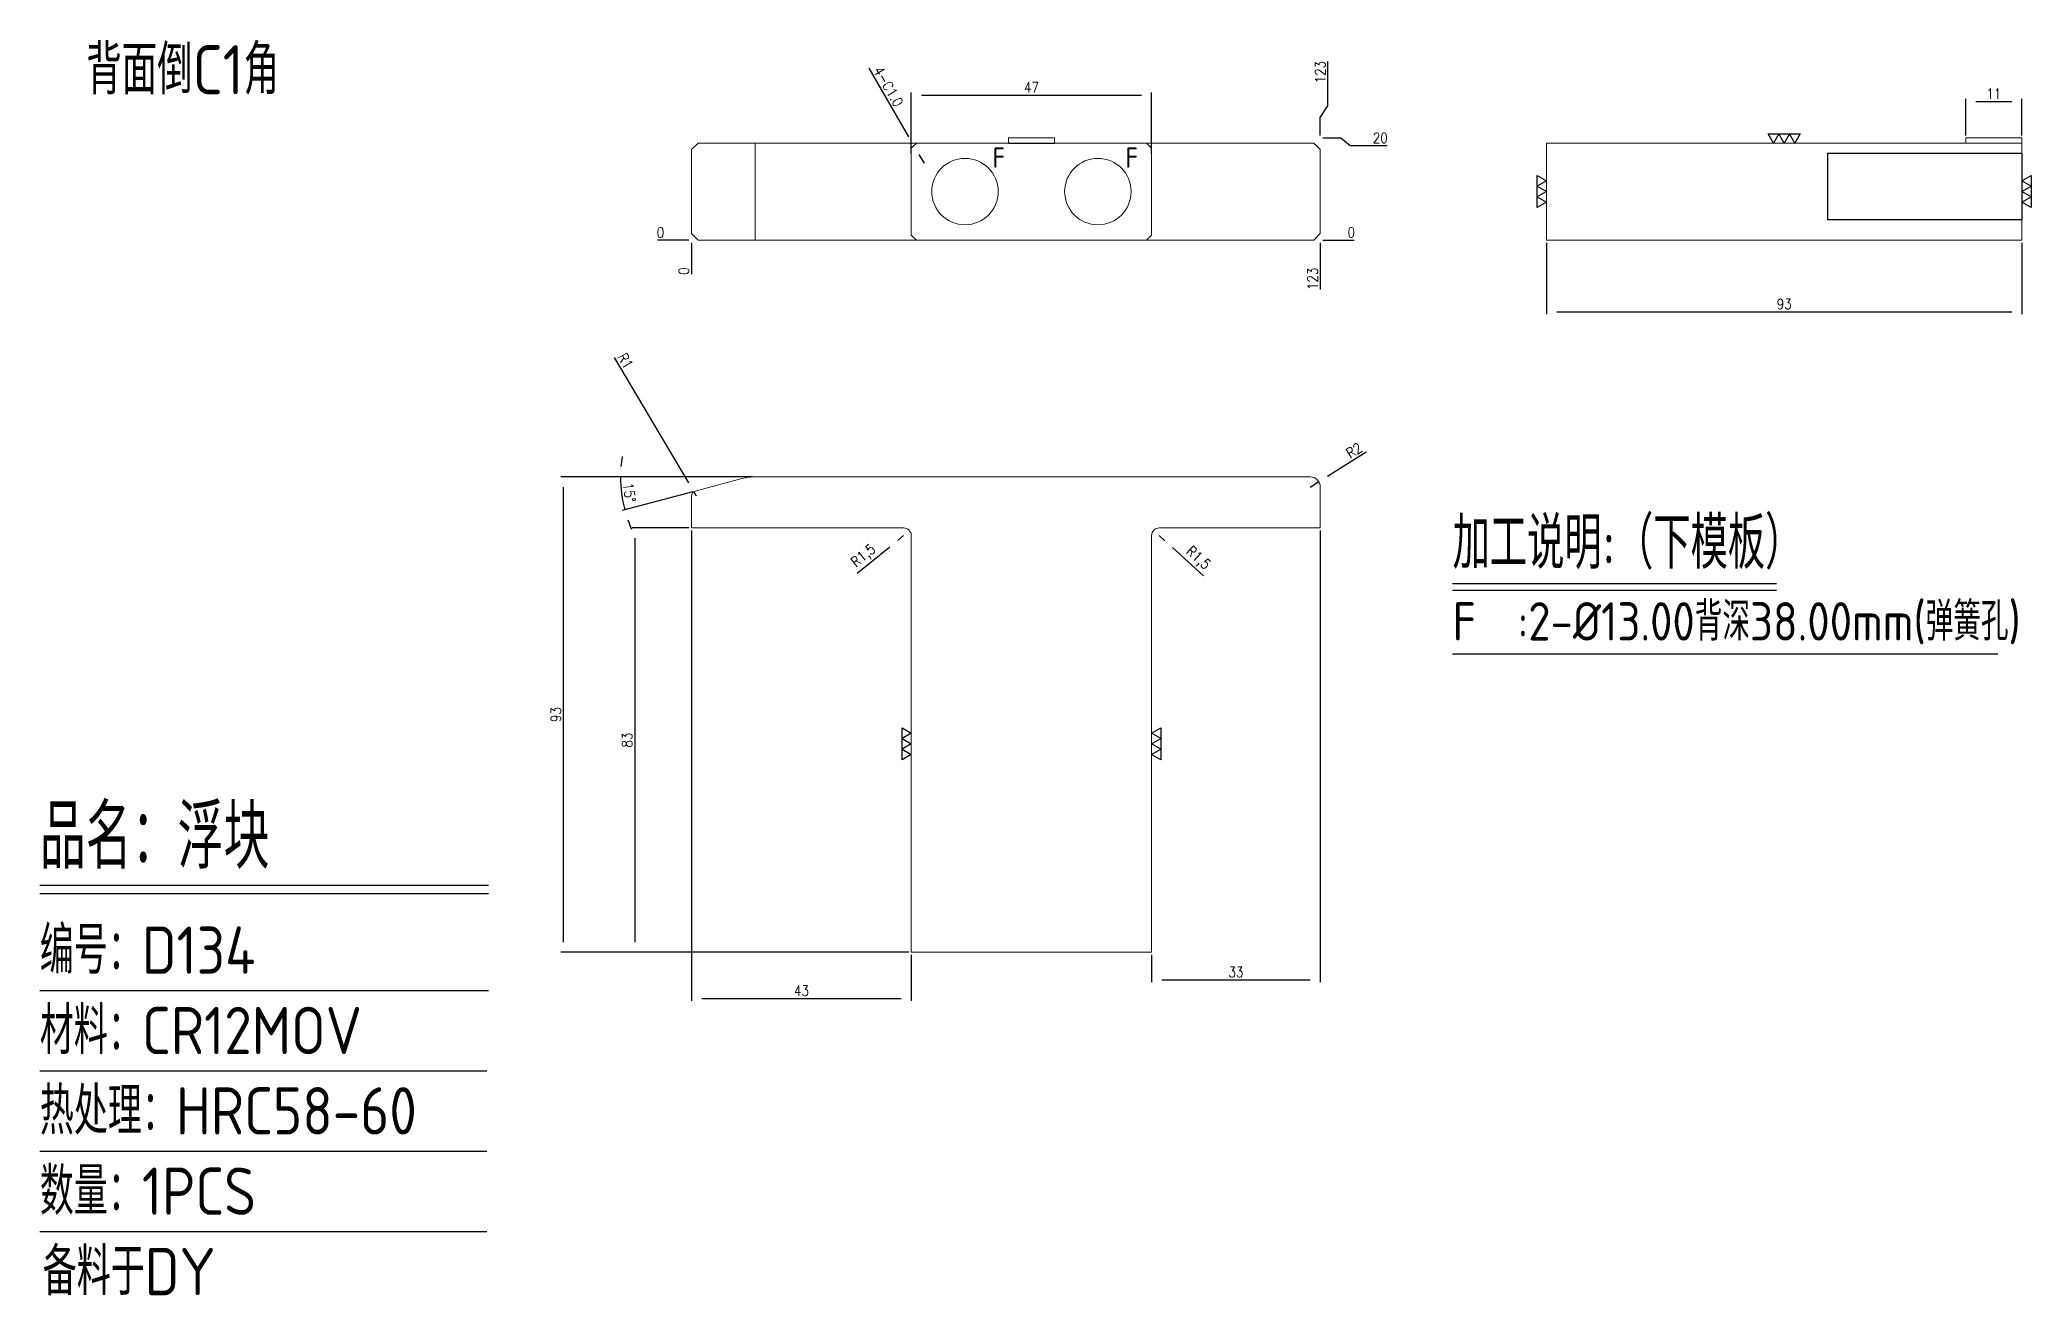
# Model space of a CAD drawing. Header units: millimetres. Extents: x 125815 to 126204, y -5192 to -4946.
import ezdxf
from ezdxf.enums import TextEntityAlignment as Align

# ---------------------------------------------------------------- set-up
doc = ezdxf.new("R2010")
doc.units = ezdxf.units.MM
doc.linetypes.add('DASHED', pattern=[0])
doc.linetypes.add('HIDDEN', pattern=[0])
for name, color, linetype in [('DIE_P', 2, 'Continuous'), ('DIM', 4, 'Continuous'), ('LB_P', 2, 'Continuous'), ('TEXT', 4, 'Continuous')]:
    doc.layers.add(name, color=color, linetype=linetype)
doc.styles.add('gbenor', font='gbenor.shx', dxfattribs={"bigfont": 'gbcbig.shx'})
doc.styles.get("Standard").update_dxf_attribs({"font": 'txt.shx', "width": 0.85, "bigfont": 'ctxt.shx'})
doc.dimstyles.new('T-2-WX', dxfattribs={"dimtxt": 2, "dimasz": 2, "dimexe": 0.5, "dimexo": 0.5, "dimgap": 0.5, "dimtad": 1, "dimtxsty": 'Standard', "dimblk": 'OPEN30', "dimcen": 0, "dimazin": 3, "dimtfac": 1, "dimtmove": 0, "dimatfit": 3, "dimldrblk": 'OPEN30', "dimlwd": -1, "dimlwe": -1})

# ---------------------------------------------------------------- blocks, each defined once
blk = doc.blocks.new('*D7579')
at = {"layer": 'Defpoints', "color": 0}
for p in [(126109.5173837108, -4985.535460216493), (126202.5173837108, -4985.535460216493), (126202.5173837108, -4999.534049102373)]:
    blk.add_point(p, dxfattribs=at)
at = {"layer": 'DIM', "color": 0}
for p, q in [((126109.5173837108, -4986.035460216493), (126109.5173837108, -5000.034049102373)), ((126202.5173837108, -4986.035460216493), (126202.5173837108, -5000.034049102373)), ((126111.5173837108, -4999.534049102373), (126200.5173837108, -4999.534049102373))]:
    blk.add_line(p, q, dxfattribs=at)
at = {"layer": 'DIM', "color": 0, "insert": (126156.0173837108, -4998.034049102373), "char_height": 2, "attachment_point": 5}
blk.add_mtext('93', dxfattribs=at)
blk = doc.blocks.new('_Open30')
blk = doc.blocks.new('*D7580')
at = {"layer": 'Defpoints', "color": 0}
for p in [(126202.5173837108, -4958.385441209317), (126191.5173837108, -4965.535460216499), (126202.5173837108, -4965.535460216499)]:
    blk.add_point(p, dxfattribs=at)
at = {"layer": 'DIM', "color": 0}
for p, q in [((126191.5173837108, -4965.035460216499), (126191.5173837108, -4957.885441209317)), ((126193.5173837108, -4958.385441209317), (126200.5173837108, -4958.385441209317)), ((126202.5173837108, -4965.035460216499), (126202.5173837108, -4957.885441209317))]:
    blk.add_line(p, q, dxfattribs=at)
at = {"layer": 'DIM', "color": 0, "insert": (126197.0173837108, -4956.885441209317), "char_height": 2, "attachment_point": 5}
blk.add_mtext('11', dxfattribs=at)
blk = doc.blocks.new('*D7581')
at = {"layer": 'Defpoints', "color": 0}
for p in [(125917.2434855649, -5031.844748952111), (125954.7160775019, -5031.844748952111), (125985.2632558312, -5124.842196794552)]:
    blk.add_point(p, dxfattribs=at)
at = {"layer": 'DIM', "color": 0}
for p, q in [((125954.2160775019, -5031.844748952111), (125916.7434855649, -5031.844748952111)), ((125917.2434855649, -5122.842196794552), (125917.2434855649, -5033.844748952111)), ((125984.7632558312, -5124.842196794552), (125916.7434855649, -5124.842196794552))]:
    blk.add_line(p, q, dxfattribs=at)
at = {"layer": 'DIM', "color": 0, "insert": (125915.7434855649, -5078.343472873332), "char_height": 2, "attachment_point": 5, "rotation": 90}
blk.add_mtext('93', dxfattribs=at)
blk = doc.blocks.new('*D7582')
at = {"layer": 'Defpoints', "color": 0}
for p in [(125942.2632558312, -5041.842196794552), (125931.1878780442, -5124.842196794552), (125985.2632558312, -5124.842196794552)]:
    blk.add_point(p, dxfattribs=at)
at = {"layer": 'DIM', "color": 0}
for p, q in [((125941.7632558312, -5041.842196794552), (125930.6878780442, -5041.842196794552)), ((125931.1878780442, -5043.842196794552), (125931.1878780442, -5122.842196794552)), ((125984.7632558312, -5124.842196794552), (125930.6878780442, -5124.842196794552))]:
    blk.add_line(p, q, dxfattribs=at)
at = {"layer": 'DIM', "color": 0, "insert": (125929.6878780442, -5083.342196794552), "char_height": 2, "attachment_point": 5, "rotation": 90}
blk.add_mtext('83', dxfattribs=at)
blk = doc.blocks.new('*D7583')
at = {"layer": 'Defpoints', "color": 0}
for p in [(125942.2632558312, -5041.842196794552), (125985.2632558312, -5124.842196794552), (125985.2632558312, -5133.870916311897)]:
    blk.add_point(p, dxfattribs=at)
at = {"layer": 'DIM', "color": 0}
for p, q in [((125942.2632558312, -5042.342196794552), (125942.2632558312, -5134.370916311897)), ((125985.2632558312, -5125.342196794552), (125985.2632558312, -5134.370916311897)), ((125944.2632558312, -5133.870916311897), (125983.2632558312, -5133.870916311897))]:
    blk.add_line(p, q, dxfattribs=at)
at = {"layer": 'DIM', "color": 0, "insert": (125963.7632558312, -5132.370916311897), "char_height": 2, "attachment_point": 5}
blk.add_mtext('43', dxfattribs=at)
blk = doc.blocks.new('*D7584')
at = {"layer": 'Defpoints', "color": 0}
for p in [(126065.2632558312, -5041.842196794552), (126032.2632558312, -5124.842196794552), (126065.2632558312, -5130.225782778032)]:
    blk.add_point(p, dxfattribs=at)
at = {"layer": 'DIM', "color": 0}
for p, q in [((126065.2632558312, -5042.342196794552), (126065.2632558312, -5130.725782778032)), ((126032.2632558312, -5125.342196794552), (126032.2632558312, -5130.725782778032)), ((126034.2632558312, -5130.225782778032), (126063.2632558312, -5130.225782778032))]:
    blk.add_line(p, q, dxfattribs=at)
at = {"layer": 'DIM', "color": 0, "insert": (126048.7632558312, -5128.725782778032), "char_height": 2, "attachment_point": 5}
blk.add_mtext('33', dxfattribs=at)
blk = doc.blocks.new('*D7585')
at = {"layer": 'Defpoints', "color": 0}
for p in [(125952.1278870509, -5032.185490689213), (125954.7160775019, -5031.844748952111), (126063.2632558312, -5031.842196794552), (125928.4624723641, -5034.026875487228), (125943.0044367861, -5034.630111819866)]:
    blk.add_point(p, dxfattribs=at)
at = {"layer": 'DIM', "color": 0}
for p, q in [((125952.8994369938, -5031.844791664901), (125927.8671828863, -5031.845380222407)), ((125942.521473873, -5034.759521342418), (125928.7371733412, -5038.453013538155))]:
    blk.add_line(p, q, dxfattribs=at)
for start, end in [(170.8433975994731, 175.4223723679445), (180.0013471364157, 195.000000000084), (199.5789747685554, 204.1579495370266)]:
    blk.add_arc((125953.3994369936, -5031.844779908918), 25.03225411438578, start, end, dxfattribs=at)
at = {"layer": 'DIM', "color": 0, "insert": (125930.1157522734, -5034.91041362269), "char_height": 2, "attachment_point": 5, "rotation": 277.500673568247}
blk.add_mtext('15%%d', dxfattribs=at)
blk = doc.blocks.new('*D7586')
at = {"layer": 'Defpoints', "color": 0}
for p in [(125942.7538906566, -5034.735487171885), (125943.2632558311, -5035.596037646254)]:
    blk.add_point(p, dxfattribs=at)
at = {"layer": 'DIM', "color": 0}
for p, q in [((125941.7351603076, -5033.014386223085), (125927.2385733208, -5008.523028288152)), ((125943.2632558311, -5035.596037646254), (125942.7538906566, -5034.735487171885))]:
    blk.add_line(p, q, dxfattribs=at)
at = {"layer": 'DIM', "color": 0, "insert": (125929.3613621508, -5009.164546301231), "char_height": 2, "attachment_point": 5, "rotation": 300.6215535832578}
blk.add_mtext('R1', dxfattribs=at)
blk = doc.blocks.new('*D7587')
at = {"layer": 'Defpoints', "color": 0}
for p in [(126063.2632558313, -5033.84219679454), (126064.9579368096, -5032.78009680799)]:
    blk.add_point(p, dxfattribs=at)
at = {"layer": 'DIM', "color": 0}
for p, q in [((126066.652617788, -5031.717996821391), (126074.2668245086, -5026.945978394814)), ((126063.2632558313, -5033.84219679454), (126064.9579368096, -5032.78009680799))]:
    blk.add_line(p, q, dxfattribs=at)
at = {"layer": 'DIM', "color": 0, "insert": (126071.8804773628, -5026.671318600843), "char_height": 2, "attachment_point": 5, "rotation": 32.07642612934903}
blk.add_mtext('R2', dxfattribs=at)
blk = doc.blocks.new('*D7588')
at = {"layer": 'Defpoints', "color": 0}
for p in [(126033.7632558313, -5043.342196794525), (126034.8741239707, -5044.350151147155)]:
    blk.add_point(p, dxfattribs=at)
at = {"layer": 'DIM', "color": 0}
for p, q in [((126033.7632558313, -5043.342196794525), (126034.8741239707, -5044.350151147155)), ((126042.4139210563, -5051.191441324527), (126036.3552814899, -5045.694090283961))]:
    blk.add_line(p, q, dxfattribs=at)
at = {"layer": 'DIM', "color": 0, "insert": (126041.2611285888, -5047.862804612407), "char_height": 2, "attachment_point": 5, "rotation": 317.7807403663606}
blk.add_mtext('R1,5', dxfattribs=at)
blk = doc.blocks.new('*D7589')
at = {"layer": 'Defpoints', "color": 0}
for p in [(125983.7632558313, -5043.342196794503), (125982.5986862442, -5044.287594952468)]:
    blk.add_point(p, dxfattribs=at)
at = {"layer": 'DIM', "color": 0}
for p, q in [((125983.7632558313, -5043.342196794503), (125982.5986862442, -5044.287594952468)), ((125974.6944012376, -5050.704297370219), (125981.0459267948, -5045.548125829667))]:
    blk.add_line(p, q, dxfattribs=at)
at = {"layer": 'DIM', "color": 0, "insert": (125976.0283355739, -5047.444025599189), "char_height": 2, "attachment_point": 5, "rotation": 39.069708830502876}
blk.add_mtext('R1,5', dxfattribs=at)
blk = doc.blocks.new('*D7590')
at = {"layer": 'Defpoints', "color": 0}
for p in [(125985.7627540157, -4967.034595241879), (125985.763757647, -4967.036325190966)]:
    blk.add_point(p, dxfattribs=at)
at = {"layer": 'DIM', "color": 0}
for p, q in [((125984.7591226665, -4965.304646076441), (125976.9933041659, -4951.918783582651)), ((125985.763757647, -4967.036325190966), (125985.7627540157, -4967.034595241879)), ((125986.7673889962, -4968.766274356404), (125987.7710203453, -4970.496223521843))]:
    blk.add_line(p, q, dxfattribs=at)
at = {"layer": 'DIM', "color": 0, "insert": (125980.7962600152, -4955.484754594509), "char_height": 2, "attachment_point": 5, "rotation": 300.12019694143595}
blk.add_mtext('4-C1.0', dxfattribs=at)
blk = doc.blocks.new('*D7591')
at = {"layer": 'Defpoints', "color": 0}
for p in [(125942.2632558312, -4985.535460216493), (126065.2632558312, -4985.535460216493), (126070.2632558312, -4985.535460216493)]:
    blk.add_point(p, dxfattribs=at)
at = {"layer": 'DIM', "color": 0}
blk.add_line((126065.7632558312, -4985.535460216493), (126071.8965891645, -4985.535460216493), dxfattribs=at)
at = {"layer": 'DIM', "color": 0, "insert": (126071.3299224979, -4984.035460216493), "char_height": 2, "attachment_point": 5}
blk.add_mtext('0', dxfattribs=at)
blk = doc.blocks.new('*D7592')
at = {"layer": 'Defpoints', "color": 0}
for p in [(126065.2632558312, -4965.535460216499), (126075.1203986883, -4967.035460216493), (125942.2632558312, -4985.535460216493)]:
    blk.add_point(p, dxfattribs=at)
at = {"layer": 'DIM', "color": 0}
for p, q in [((126065.7632558312, -4965.535460216499), (126069.2632558312, -4965.535460216499)), ((126069.2632558312, -4965.535460216499), (126071.1203986883, -4967.035460216493)), ((126071.1203986883, -4967.035460216493), (126078.3727796407, -4967.035460216493))]:
    blk.add_line(p, q, dxfattribs=at)
at = {"layer": 'DIM', "color": 0, "insert": (126076.9965891645, -4965.535460216493), "char_height": 2, "attachment_point": 5}
blk.add_mtext('20', dxfattribs=at)
blk = doc.blocks.new('*D7593')
at = {"layer": 'Defpoints', "color": 0}
for p in [(125937.2632558312, -4985.535460216493), (125942.2632558312, -4985.535460216493), (125942.2632558312, -4985.535460216493)]:
    blk.add_point(p, dxfattribs=at)
at = {"layer": 'DIM', "color": 0}
blk.add_line((125941.7632558312, -4985.535460216493), (125935.6299224979, -4985.535460216493), dxfattribs=at)
at = {"layer": 'DIM', "color": 0, "insert": (125936.1965891645, -4984.035460216493), "char_height": 2, "attachment_point": 5}
blk.add_mtext('0', dxfattribs=at)
blk = doc.blocks.new('*D7594')
at = {"layer": 'Defpoints', "color": 0}
for p in [(125942.2632558312, -4985.535460216493), (126065.2632558312, -4985.535460216493), (126065.2632558312, -4990.535460216493)]:
    blk.add_point(p, dxfattribs=at)
at = {"layer": 'DIM', "color": 0}
blk.add_line((126065.2632558312, -4986.035460216503), (126065.2632558312, -4995.164031645065), dxfattribs=at)
at = {"layer": 'DIM', "color": 0, "insert": (126063.7632558312, -4993.099745930765), "char_height": 2, "attachment_point": 5, "rotation": 90}
blk.add_mtext('123', dxfattribs=at)
blk = doc.blocks.new('*D7595')
at = {"layer": 'Defpoints', "color": 0}
for p in [(125942.2632558312, -4985.535460216493), (125942.2632558312, -4985.535460216493), (125942.2632558312, -4990.535460216493)]:
    blk.add_point(p, dxfattribs=at)
at = {"layer": 'DIM', "color": 0}
blk.add_line((125942.2632558312, -4986.035460216503), (125942.2632558312, -4992.168793549834), dxfattribs=at)
at = {"layer": 'DIM', "color": 0, "insert": (125940.7632558312, -4991.60212688315), "char_height": 2, "attachment_point": 5, "rotation": 90}
blk.add_mtext('0', dxfattribs=at)
blk = doc.blocks.new('*D7596')
at = {"layer": 'Defpoints', "color": 0}
for p in [(126066.7632558312, -4955.233079264101), (126065.2632558312, -4965.535460216499), (125942.2632558312, -4985.535460216493)]:
    blk.add_point(p, dxfattribs=at)
at = {"layer": 'DIM', "color": 0}
for p, q in [((126066.7632558312, -4959.233079264101), (126066.7632558312, -4950.604507835538)), ((126065.2632558312, -4961.535460216503), (126066.7632558312, -4959.233079264101)), ((126065.2632558312, -4965.035460216503), (126065.2632558312, -4961.535460216503))]:
    blk.add_line(p, q, dxfattribs=at)
at = {"layer": 'DIM', "color": 0, "insert": (126065.2632558312, -4952.668793549814), "char_height": 2, "attachment_point": 5, "rotation": 90}
blk.add_mtext('123', dxfattribs=at)
blk = doc.blocks.new('*D7597')
at = {"layer": 'Defpoints', "color": 0}
for p in [(126032.2632558312, -4957.157980088068), (125985.2632558312, -4969.172810741946), (126032.2632558312, -4969.172810741946)]:
    blk.add_point(p, dxfattribs=at)
at = {"layer": 'DIM', "color": 0}
for p, q in [((125985.2632558312, -4968.672810741946), (125985.2632558312, -4956.657980088068)), ((125987.2632558312, -4957.157980088068), (126030.2632558312, -4957.157980088068)), ((126032.2632558312, -4968.672810741946), (126032.2632558312, -4956.657980088068))]:
    blk.add_line(p, q, dxfattribs=at)
at = {"layer": 'DIM', "color": 0, "insert": (126008.7632558312, -4955.657980088068), "char_height": 2, "attachment_point": 5}
blk.add_mtext('47', dxfattribs=at)

msp = doc.modelspace()

# ---------------------------------------------------------------- linework, layer by layer
at = {"layer": 'DIE_P', "linetype": 'Continuous', "lineweight": 15, "ltscale": 5}
msp.add_line((125954.7160775019, -4985.535460216493), (125954.7160775019, -4966.535460216493), dxfattribs=at)
at = {"layer": 'DIE_P', "linetype": 'Continuous'}
msp.add_line((126004.2632558312, -4966.535460216493), (126013.2632558312, -4966.535460216493), dxfattribs=at)
at = {"layer": 'DIE_P', "linetype": 'Continuous', "lineweight": 15, "ltscale": 5}
msp.add_lwpolyline([(125943.55614905, -4966.535460216493), (125942.2632558312, -4967.828353435316), (125942.2632558312, -4984.242566997686), (125943.55614905, -4985.535460216493), (126063.9703626124, -4985.535460216493), (126065.2632558312, -4984.242566997686), (126065.2632558312, -4967.828353435316), (126063.9703626124, -4966.535460216493), (126013.2632558312, -4966.535460216493), (126013.2632558312, -4965.535460216499), (126004.2632558312, -4965.535460216499), (126004.2632558312, -4966.535460216493)], close=True, dxfattribs=at)
at = {"layer": 'DIE_P', "color": 4}
for points in [[(126159.1350751645, -4964.735460216493), (126158.0958446799, -4966.535460216493), (126157.0566141954, -4964.735460216493), (126156.0173837108, -4966.535460216493), (126154.9781532263, -4964.735460216493), (126153.9389227417, -4966.535460216493), (126152.8996922572, -4964.735460216493), (126159.1350751645, -4964.735460216493)], [(126107.7173837108, -4972.917768762869), (126109.5173837108, -4973.956999247411), (126107.7173837108, -4974.996229731952), (126109.5173837108, -4976.035460216493), (126107.7173837108, -4977.074690701034), (126109.5173837108, -4978.113921185576), (126107.7173837108, -4979.153151670117), (126107.7173837108, -4972.917768762869)], [(126204.3173837108, -4979.153151670118), (126202.5173837108, -4978.113921185576), (126204.3173837108, -4977.074690701035), (126202.5173837108, -4976.035460216493), (126204.3173837108, -4974.996229731953), (126202.5173837108, -4973.956999247411), (126204.3173837108, -4972.91776876287), (126204.3173837108, -4979.153151670118)]]:
    msp.add_lwpolyline(points, close=True, dxfattribs=at)
at = {"layer": 'DIE_P', "color": 2, "linetype": 'Continuous', "lineweight": 15}
msp.add_lwpolyline([(126191.5173837108, -4966.535460216493), (126191.5173837108, -4965.535460216499), (126202.5173837108, -4965.535460216499), (126202.5173837108, -4966.535460216493)], close=True, dxfattribs=at)
at = {"layer": 'DIE_P', "linetype": 'HIDDEN', "lineweight": 15, "ltscale": 0.5}
for points in [[(125989.6568223996, -4966.535460216493), (125986.2632558312, -4966.535460216493), (125985.2632558312, -4967.535460216493), (125985.2632558312, -4984.535460216493), (125986.2632558312, -4985.535460216493), (125989.6568223996, -4985.535460216493)], [(126027.8696892628, -4966.535460216493), (126031.2632558312, -4966.535460216493), (126032.2632558312, -4967.535460216493), (126032.2632558312, -4984.535460216493), (126031.2632558312, -4985.535460216493), (126027.8696892628, -4985.535460216493)]]:
    msp.add_lwpolyline(points, dxfattribs=at)
at = {"layer": 'DIE_P', "color": 2, "lineweight": 15}
msp.add_lwpolyline([(126109.5173837108, -4966.535460216493), (126202.5173837108, -4966.535460216493), (126202.5173837108, -4985.535460216493), (126109.5173837108, -4985.535460216493)], close=True, dxfattribs=at)
at = {"layer": 'DIE_P', "linetype": 'HIDDEN'}
msp.add_lwpolyline([(126164.5173837108, -4968.535460216493), (126202.5173837108, -4968.535460216493), (126202.5173837108, -4981.535460216493), (126164.5173837108, -4981.535460216493)], close=True, dxfattribs=at)
at = {"layer": 'DIE_P', "linetype": 'Continuous', "lineweight": 15}
msp.add_lwpolyline([(125942.2632558312, -5035.596037646158), (125942.2632558312, -5041.842196794552), (125983.7632558312, -5041.842196794552, -0.414213562373095), (125985.2632558312, -5043.342196794552), (125985.2632558312, -5124.842196794552), (126032.2632558312, -5124.842196794552), (126032.2632558312, -5043.342196794552, -0.414213562373095), (126033.7632558312, -5041.842196794552), (126065.2632558312, -5041.842196794552), (126065.2632558312, -5033.842196794552, 0.414213562373095), (126063.2632558312, -5031.842196794552), (125954.7160775019, -5031.844748952111, 0.0655434628125577), (125952.1278870509, -5032.185490689213), (125943.0044367861, -5034.630111819866, 0.3394542588642547)], format="xyb", close=True, dxfattribs=at)
at = {"layer": 'DIE_P', "color": 52, "linetype": 'DASHED', "lineweight": 15, "ltscale": 0.5}
for centre in [(125995.7632558312, -4976.035460216493), (126021.7632558312, -4976.035460216493)]:
    msp.add_circle(centre, 6.5, dxfattribs=at)
at = {"layer": 'DIM', "color": 4, "linetype": 'Continuous', "lineweight": 25}
for p, q in [((125814.7995418892, -5111.725682597406), (125902.5900040354, -5111.725682597406)), ((125814.7995418892, -5113.343649017778), (125902.5900040354, -5113.343649017778)), ((125814.7995418892, -5132.296969941917), (125902.5900040354, -5132.296969941917)), ((125814.7995418892, -5148.014358025423), (125902.2087348391, -5148.014358025423)), ((125814.7995418892, -5163.731746108877), (125902.2087348391, -5163.731746108877)), ((125814.7995418892, -5179.449134192389), (125902.2087348391, -5179.449134192389))]:
    msp.add_line(p, q, dxfattribs=at)
at = {"layer": 'LB_P', "color": 4}
msp.add_line((125954.7160775019, -5031.844748952111), (125954.7160775019, -5031.844750572815), dxfattribs=at)
for points in [[(125983.4632558312, -5080.974505340928), (125985.2632558312, -5082.01373582547), (125983.4632558312, -5083.052966310011), (125985.2632558312, -5084.092196794552), (125983.4632558312, -5085.131427279093), (125985.2632558312, -5086.170657763635), (125983.4632558312, -5087.209888248176), (125983.4632558312, -5080.974505340928)], [(126034.0632558312, -5087.209888248177), (126032.2632558312, -5086.170657763635), (126034.0632558312, -5085.131427279094), (126032.2632558312, -5084.092196794552), (126034.0632558312, -5083.052966310011), (126032.2632558312, -5082.01373582547), (126034.0632558312, -5080.974505340929), (126034.0632558312, -5087.209888248177)]]:
    msp.add_lwpolyline(points, close=True, dxfattribs=at)
at = {"layer": 'TEXT', "color": 3}
for p, q in [((126091.1465678862, -5052.728652003684), (126154.5069560868, -5052.728652003684)), ((126091.1465678862, -5054.041152003684), (126154.5069560868, -5054.041152003684)), ((126091.1465678862, -5066.491152003685), (126197.816901374, -5066.491152003685))]:
    msp.add_line(p, q, dxfattribs=at)

# ---------------------------------------------------------------- texts
at = {"layer": 'DIM', "color": 3, "linetype": 'Continuous', "lineweight": 25, "style": 'gbenor'}
for s, height, p in [('品名：浮块', 12.48145524276255, (125814.7995418892, -5108.489749756671)), ('编号：D134', 9.245522402046333, (125814.7995418892, -5129.061037101232)), ('材料：CR12MOV ', 9.245522402046333, (125814.7995418892, -5144.778425184682)), ('热处理：HRC58-60', 9.245522402046333, (125814.7995418892, -5160.495813268196)), ('数量：1PCS', 9.245522402046333, (125814.7995418892, -5176.213201351708)), ('备料于DY', 9.245522402046333, (125815.3620333852, -5191.930589435094))]:
    msp.add_text(s, height=height, dxfattribs=at).set_placement(p)
at = {"layer": 'TEXT', "color": 4, "lineweight": 18, "style": 'gbenor'}
msp.add_text('背面倒C1角', height=9.626334097184833, dxfattribs=at).set_placement((125823.8907778656, -4957.013145059472))
at = {"layer": 'TEXT', "color": 4, "style": 'gbenor'}
for p in [(126002.3864893483, -4969.412226699379), (126028.3864893483, -4969.412226699379)]:
    msp.add_text('F', height=4, dxfattribs=at).set_placement(p, align=Align.MIDDLE_CENTER)
for s, height, p in [('加工说明:（下模板）', 10.125, (126091.1465678862, -5049.841152003683)), ('F  :2-%%c13.00背深38.00mm(弹簧孔)', 7.5, (126091.1465678862, -5063.866152003685))]:
    msp.add_text(s, height=height, dxfattribs=at).set_placement(p)

# ---------------------------------------------------------------- dimensions: what is measured, and where the dimension line sits
at = {"layer": 'DIM', "color": 4}
for feature_location, offset, dtype, picture, middle in [((126065.2632558312, -4965.535460216499), (1.5, 10.30238095239747), 1, '*D7596', (126065.2632558312, -4952.668793549814)), ((126065.2632558312, -4965.535460216499), (9.85714285710128, -1.499999999994543), 0, '*D7592', (126076.9965891645, -4965.535460216493)), ((125942.2632558312, -4985.535460216493), (-5, 0), 0, '*D7593', (125936.1965891645, -4984.035460216493)), ((125942.2632558312, -4985.535460216493), (0, -5), 1, '*D7595', (125940.7632558312, -4991.60212688315)), ((126065.2632558312, -4985.535460216493), (5, 0), 0, '*D7591', (126071.3299224979, -4984.035460216493)), ((126065.2632558312, -4985.535460216493), (0, -5), 1, '*D7594', (126063.7632558312, -4993.099745930765))]:
    dim = msp.add_ordinate_dim(feature_location=feature_location, offset=offset, dtype=dtype, origin=(125942.2632558312, -4985.535460216493), dimstyle='T-2-WX', dxfattribs=at)
    dim.commit()
    dim.dimension.update_dxf_attribs({"geometry": picture, "text_midpoint": middle})
dim = msp.add_diameter_dim_2p(p1=(125985.763757647, -4967.036325190966), p2=(125985.7627540157, -4967.034595241879), text='4-C1.0', dimstyle='T-2-WX', dxfattribs=at)
dim.commit()
dim.dimension.update_dxf_attribs({"geometry": '*D7590', "text_midpoint": (125979.4987981411, -4956.237478106373), "dimtype": 163})
for base, p1, p2, picture, middle in [((126032.2632558312, -4957.157980088068), (125985.2632558312, -4969.172810741946), (126032.2632558312, -4969.172810741946), '*D7597', (126008.7632558312, -4955.657980088068)), ((126202.5173837108, -4958.385441209317), (126191.5173837108, -4965.535460216499), (126202.5173837108, -4965.535460216499), '*D7580', (126197.0173837108, -4956.885441209317)), ((126202.5173837108, -4999.534049102373), (126109.5173837108, -4985.535460216493), (126202.5173837108, -4985.535460216493), '*D7579', (126156.0173837108, -4998.034049102373)), ((125985.2632558312, -5133.870916311897), (125942.2632558312, -5041.842196794552), (125985.2632558312, -5124.842196794552), '*D7583', (125963.7632558312, -5132.370916311897)), ((126065.2632558312, -5130.225782778032), (126032.2632558312, -5124.842196794552), (126065.2632558312, -5041.842196794552), '*D7584', (126048.7632558312, -5128.725782778032))]:
    dim = msp.add_linear_dim(base=base, p1=p1, p2=p2, dimstyle='T-2-WX', dxfattribs=at)
    dim.commit()
    dim.dimension.update_dxf_attribs({"geometry": picture, "text_midpoint": middle})
for center, mpoint, picture, middle in [((125943.2632558311, -5035.596037646254), (125942.7538906566, -5034.735487171885), '*D7586', (125928.0705364392, -5009.928594063004)), ((126063.2632558313, -5033.84219679454), (126064.9579368096, -5032.78009680799), '*D7587', (126072.6770523527, -5027.942329334624))]:
    dim = msp.add_radius_dim(center=center, mpoint=mpoint, dimstyle='T-2-WX', dxfattribs=at)
    dim.commit()
    dim.dimension.update_dxf_attribs({"geometry": picture, "text_midpoint": middle, "dimtype": 164})
dim = msp.add_angular_dim_2l(base=(125928.4624723641, -5034.026875487228), line1=((125952.1278870509, -5032.185490689213), (125943.0044367861, -5034.630111819866)), line2=((126063.2632558312, -5031.842196794552), (125954.7160775019, -5031.844748952111)), dimstyle='T-2-WX', dxfattribs=at)
dim.commit()
dim.dimension.update_dxf_attribs({"geometry": '*D7585', "text_midpoint": (125930.1157522734, -5034.91041362269)})
for base, p1, p2, picture, middle in [((125917.2434855649, -5031.844748952111), (125985.2632558312, -5124.842196794552), (125954.7160775019, -5031.844748952111), '*D7581', (125915.7434855649, -5078.343472873332)), ((125931.1878780442, -5124.842196794552), (125942.2632558312, -5041.842196794552), (125985.2632558312, -5124.842196794552), '*D7582', (125929.6878780442, -5083.342196794552))]:
    dim = msp.add_linear_dim(base=base, p1=p1, p2=p2, angle=90, dimstyle='T-2-WX', dxfattribs=at)
    dim.commit()
    dim.dimension.update_dxf_attribs({"geometry": picture, "text_midpoint": middle})
for center, mpoint, picture, middle in [((125983.7632558313, -5043.342196794503), (125982.5986862442, -5044.287594952468), '*D7589', (125976.0283355739, -5047.444025599189)), ((126033.7632558313, -5043.342196794525), (126034.8741239707, -5044.350151147155), '*D7588', (126041.2611285888, -5047.862804612407))]:
    dim = msp.add_radius_dim(center=center, mpoint=mpoint, dimstyle='T-2-WX', dxfattribs=at)
    dim.commit()
    dim.dimension.update_dxf_attribs({"geometry": picture, "text_midpoint": middle})

doc.saveas('drawing.dxf')
